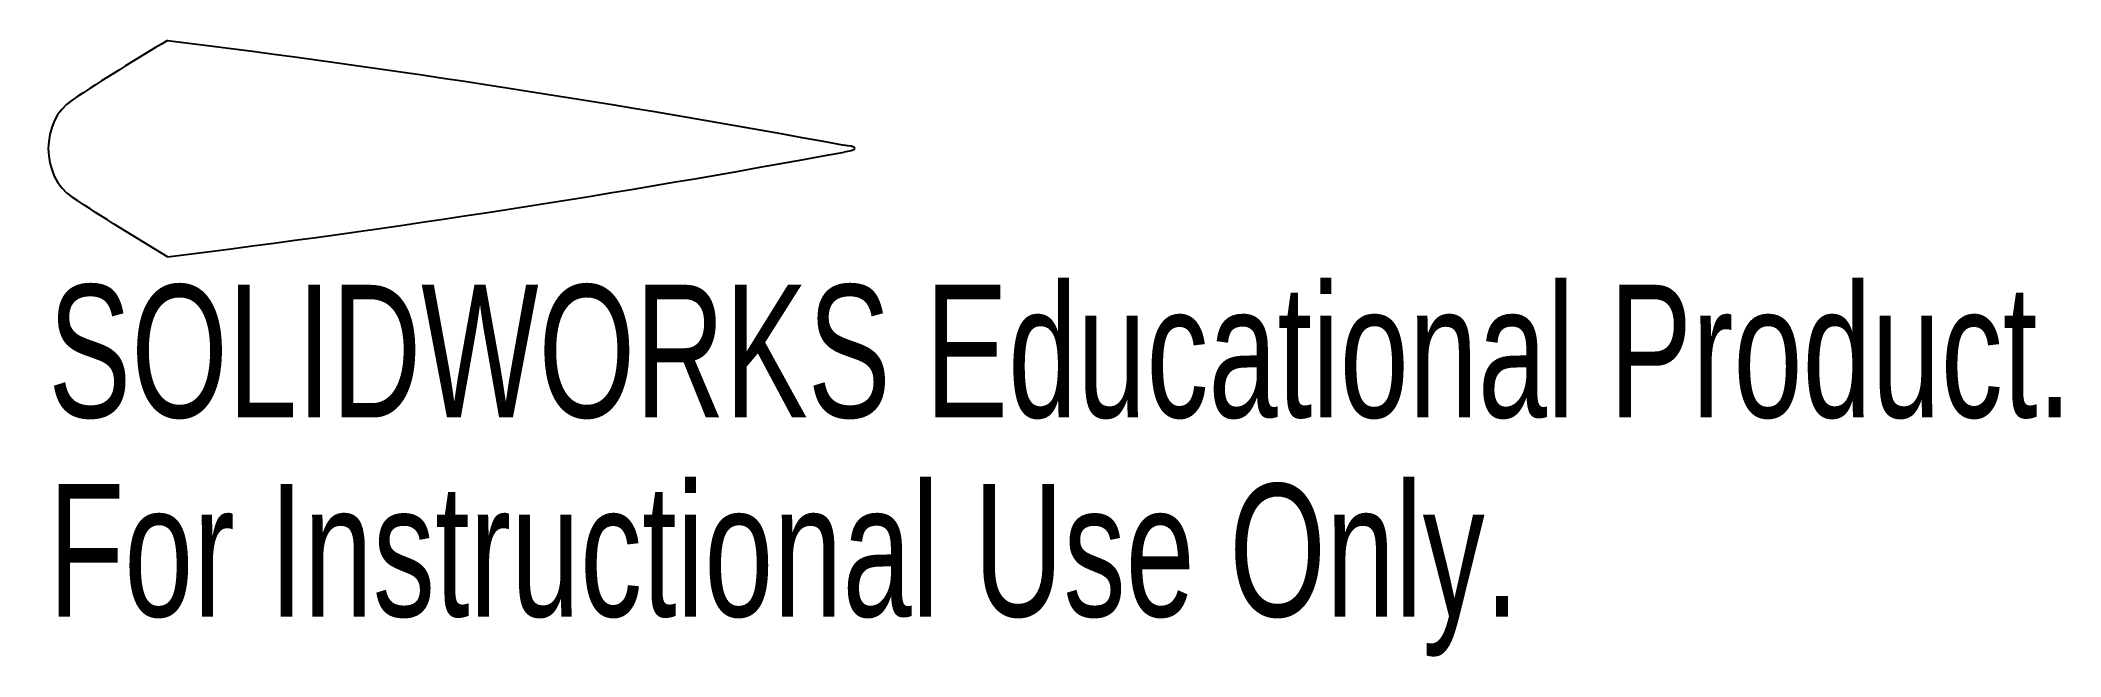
# Model space of a CAD drawing. Header units: millimetres. Extents: x 970.7 to 1044.3, y -18.5 to 3.9.
import ezdxf

# ---------------------------------------------------------------- set-up
doc = ezdxf.new("R2010")
doc.units = ezdxf.units.MM
doc.styles.add('SLDTEXTSTYLE0', font='TXT', dxfattribs={"width": 0.7})

msp = doc.modelspace()

# ---------------------------------------------------------------- linework, layer by layer
at = {"color": 7, "linetype": 'Continuous', "lineweight": 25}
for points in [[(975.379, 3.94), (974.197, 3.243), (973.036, 2.514), (971.901, 1.767)], [(975.379, 3.94), (983.627, 2.925), (991.842, 1.633), (1000.008, 0.126)], [(971.901, 1.767), (970.746, 1.008), (970.746, -1.008), (971.901, -1.767)], [(1000.405, 0), (1000.405, 0.081), (1000.162, 0.098), (1000.008, 0.126)], [(975.379, -3.94), (983.627, -2.925), (991.842, -1.633), (1000.008, -0.126)], [(1000.405, 0), (1000.405, -0.081), (1000.162, -0.098), (1000.008, -0.126)], [(975.379, -3.94), (974.197, -3.243), (973.036, -2.514), (971.901, -1.767)]]:
    msp.add_open_spline(points, degree=3, dxfattribs=at)

# ---------------------------------------------------------------- texts
at = {"color": 7, "linetype": 'Continuous', "char_height": 4.83362, "attachment_point": 1, "style": 'SLDTEXTSTYLE0'}
for s, insert in [('SOLIDWORKS Educational Product.', (971.035, -4.96)), ('For Instructional Use Only.', (971.035, -12.21))]:
    msp.add_mtext(s, dxfattribs=dict(at, insert=insert))

doc.saveas('drawing.dxf')
